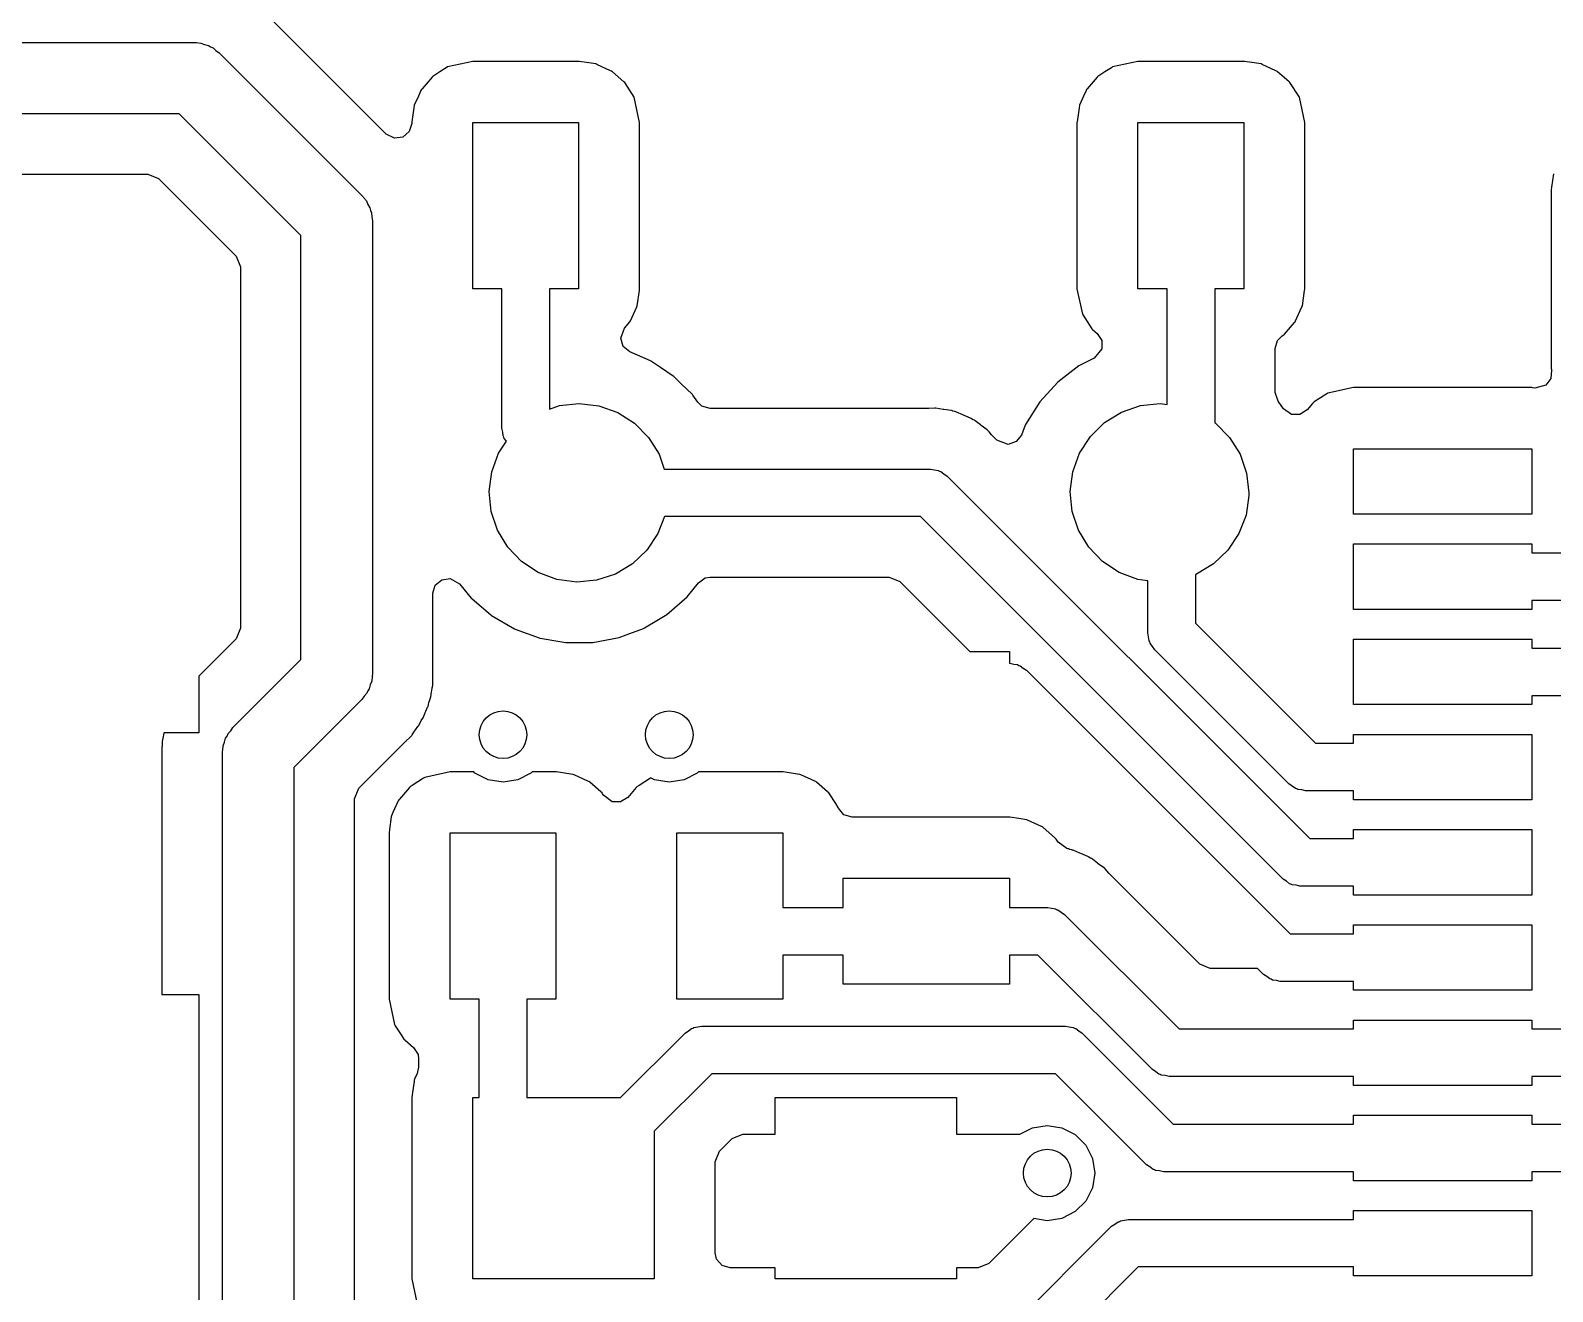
# Model space of a CAD drawing. Extents: x 0.01 to 3.57, y 0.02 to 1.96.
# Drawn here: x 1.79 to 2.294, y 1.084 to 1.501 of the extents above; entities that cross this region are included whole.
import ezdxf

# ---------------------------------------------------------------- set-up
doc = ezdxf.new("R2010")
doc.units = 0
doc.header["$MEASUREMENT"] = 0
doc.layers.add('BLACK', color=7, linetype='CONTINUOUS')

msp = doc.modelspace()

# ---------------------------------------------------------------- linework, layer by layer
at = {"layer": 'BLACK', "linetype": 'CONTINUOUS'}
for p, q in [((1.90787, 1.4664), (1.86966, 1.50461)), ((1.61009, 1.49673), (1.84433, 1.49673)), ((1.84433, 1.49673), (1.84473, 1.49669)), ((1.84473, 1.49669), (1.84491, 1.49672)), ((1.84491, 1.49672), (1.84521, 1.49665)), ((1.84521, 1.49665), (1.84662, 1.49651)), ((1.84662, 1.49651), (1.84784, 1.49602)), ((1.84784, 1.49602), (1.84912, 1.49572)), ((1.84912, 1.49572), (1.84983, 1.49523)), ((1.84983, 1.49523), (1.85064, 1.4949)), ((1.85064, 1.4949), (1.8516, 1.49401)), ((1.8516, 1.49401), (1.85268, 1.49327)), ((1.85268, 1.49327), (1.89989, 1.44607)), ((1.93654, 1.49041), (1.92815, 1.48859)), ((1.97154, 1.49041), (1.93654, 1.49041)), ((1.97171, 1.49039), (1.97154, 1.49041)), ((1.97415, 1.49004), (1.97171, 1.49039)), ((1.97171, 1.49039), (1.97171, 1.49039)), ((1.97723, 1.4896), (1.97415, 1.49004)), ((2.15654, 1.49041), (2.14815, 1.48859)), ((2.19154, 1.49041), (2.15654, 1.49041)), ((2.19171, 1.49039), (2.19154, 1.49041)), ((2.19415, 1.49004), (2.19171, 1.49039)), ((2.19171, 1.49039), (2.19171, 1.49039)), ((2.19723, 1.4896), (2.19415, 1.49004)), ((1.92308, 1.48521), (1.91978, 1.4814)), ((1.92331, 1.48548), (1.92308, 1.48521)), ((1.92308, 1.48521), (1.92308, 1.48521)), ((1.92562, 1.48696), (1.92331, 1.48548)), ((1.92777, 1.48835), (1.92562, 1.48696)), ((1.92815, 1.48859), (1.92777, 1.48835)), ((1.92777, 1.48835), (1.92777, 1.48835)), ((1.97755, 1.48945), (1.97723, 1.4896)), ((1.98213, 1.48735), (1.97755, 1.48945)), ((1.98245, 1.48721), (1.98213, 1.48735)), ((1.98213, 1.48735), (1.98213, 1.48735)), ((1.98272, 1.48697), (1.98245, 1.48721)), ((1.98653, 1.48368), (1.98272, 1.48697)), ((1.98272, 1.48697), (1.98272, 1.48697)), ((2.14308, 1.48521), (2.13978, 1.4814)), ((2.14331, 1.48548), (2.14308, 1.48521)), ((2.14308, 1.48521), (2.14308, 1.48521)), ((2.14562, 1.48696), (2.14331, 1.48548)), ((2.14777, 1.48835), (2.14562, 1.48696)), ((2.14815, 1.48859), (2.14777, 1.48835)), ((2.14777, 1.48835), (2.14777, 1.48835)), ((2.19755, 1.48945), (2.19723, 1.4896)), ((2.20213, 1.48735), (2.19755, 1.48945)), ((2.20245, 1.48721), (2.20213, 1.48735)), ((2.20213, 1.48735), (2.20213, 1.48735)), ((2.20272, 1.48697), (2.20245, 1.48721)), ((2.20653, 1.48368), (2.20272, 1.48697)), ((2.20272, 1.48697), (2.20272, 1.48697)), ((1.9194, 1.48081), (1.91856, 1.47898)), ((1.91954, 1.48114), (1.9194, 1.48081)), ((1.9194, 1.48081), (1.9194, 1.48081)), ((1.91978, 1.4814), (1.91954, 1.48114)), ((1.91978, 1.4814), (1.91978, 1.4814)), ((1.9868, 1.48344), (1.98653, 1.48368)), ((1.98991, 1.47861), (1.9868, 1.48344)), ((2.1394, 1.48081), (2.13856, 1.47898)), ((2.13954, 1.48114), (2.1394, 1.48081)), ((2.1394, 1.48081), (2.1394, 1.48081)), ((2.13978, 1.4814), (2.13954, 1.48114)), ((2.13978, 1.4814), (2.13978, 1.4814)), ((2.2068, 1.48344), (2.20653, 1.48368)), ((2.20991, 1.47861), (2.2068, 1.48344)), ((1.91703, 1.47503), (1.91638, 1.47048)), ((1.91716, 1.47591), (1.91703, 1.47503)), ((1.91856, 1.47898), (1.91716, 1.47591)), ((1.99173, 1.47022), (1.98991, 1.47861)), ((2.13703, 1.47503), (2.13638, 1.47048)), ((2.13716, 1.47591), (2.13703, 1.47503)), ((2.13856, 1.47898), (2.13716, 1.47591)), ((2.21173, 1.47022), (2.20991, 1.47861)), ((1.83944, 1.47311), (1.6052, 1.47311)), ((1.87972, 1.43282), (1.83944, 1.47311)), ((1.91634, 1.4699), (1.91555, 1.46722)), ((1.91638, 1.47048), (1.91634, 1.47022)), ((1.91634, 1.47022), (1.91634, 1.4699)), ((1.93654, 1.41522), (1.93654, 1.47022)), ((1.93654, 1.47022), (1.97154, 1.47022)), ((1.97154, 1.47022), (1.97154, 1.41522)), ((1.99173, 1.41522), (1.99173, 1.47022)), ((2.13638, 1.47048), (2.13634, 1.47022)), ((2.13634, 1.47022), (2.13634, 1.41522)), ((2.15654, 1.41522), (2.15654, 1.47022)), ((2.15654, 1.47022), (2.19154, 1.47022)), ((2.19154, 1.47022), (2.19154, 1.41522)), ((2.21173, 1.41522), (2.21173, 1.47022)), ((1.91067, 1.46499), (1.90787, 1.4664)), ((1.91344, 1.46539), (1.91067, 1.46499)), ((1.91555, 1.46722), (1.91344, 1.46539)), ((1.71304, 1.45309), (1.82909, 1.45309)), ((1.82909, 1.45309), (1.8326, 1.45164)), ((1.8326, 1.45164), (1.85825, 1.42598)), ((2.29396, 1.45329), (2.29332, 1.44886)), ((1.89989, 1.44607), (1.90014, 1.44576)), ((1.90014, 1.44576), (1.90029, 1.44565)), ((1.90029, 1.44565), (1.90045, 1.44538)), ((1.90045, 1.44538), (1.90135, 1.44429)), ((2.29332, 1.44886), (2.29319, 1.44795)), ((2.29319, 1.44795), (2.29319, 1.3889)), ((1.90135, 1.44429), (1.90187, 1.44308)), ((1.90187, 1.44308), (1.90255, 1.44197)), ((1.90255, 1.44197), (1.90271, 1.44111)), ((1.90271, 1.44111), (1.90306, 1.44031)), ((1.90306, 1.44031), (1.90311, 1.439)), ((1.90311, 1.439), (1.90335, 1.43772)), ((1.90335, 1.43772), (1.90335, 1.28772)), ((1.87972, 1.29261), (1.87972, 1.43282)), ((1.85825, 1.42598), (1.8597, 1.42248)), ((1.8597, 1.42248), (1.8597, 1.30296)), ((1.94616, 1.41522), (1.93654, 1.41522)), ((1.94616, 1.36912), (1.94616, 1.41522)), ((1.97154, 1.41522), (1.96191, 1.41522)), ((1.96191, 1.41522), (1.96191, 1.37544)), ((1.99091, 1.40953), (1.99164, 1.41461)), ((1.99164, 1.41461), (1.99171, 1.41504)), ((1.99171, 1.41504), (1.99173, 1.41522)), ((1.99171, 1.41504), (1.99171, 1.41504)), ((2.13634, 1.41522), (2.13816, 1.40683)), ((2.16616, 1.41522), (2.15654, 1.41522)), ((2.16616, 1.37697), (2.16616, 1.41522)), ((2.19154, 1.41522), (2.18191, 1.41522)), ((2.18191, 1.41522), (2.18191, 1.37089)), ((2.21091, 1.40953), (2.21164, 1.41461)), ((2.21164, 1.41461), (2.21171, 1.41504)), ((2.21171, 1.41504), (2.21173, 1.41522)), ((2.21171, 1.41504), (2.21171, 1.41504)), ((1.99077, 1.4092), (1.99091, 1.40953)), ((2.21077, 1.4092), (2.21091, 1.40953)), ((1.98853, 1.4043), (1.98867, 1.40462)), ((1.98867, 1.40462), (1.99077, 1.4092)), ((1.98867, 1.40462), (1.98867, 1.40462)), ((2.13816, 1.40683), (2.14127, 1.40199)), ((2.20853, 1.4043), (2.20867, 1.40462)), ((2.20867, 1.40462), (2.21077, 1.4092)), ((2.20867, 1.40462), (2.20867, 1.40462)), ((1.98548, 1.39885), (1.98669, 1.40218)), ((1.98669, 1.40218), (1.98672, 1.40221)), ((1.98672, 1.40221), (1.98853, 1.4043)), ((2.14127, 1.40199), (2.14154, 1.40176)), ((2.14154, 1.40176), (2.14154, 1.40176)), ((2.14154, 1.40176), (2.14304, 1.40046)), ((2.14304, 1.40046), (2.14455, 1.39811)), ((2.20272, 1.39811), (2.20421, 1.3996)), ((2.20421, 1.3996), (2.20476, 1.39995)), ((2.20476, 1.39995), (2.20499, 1.40022)), ((2.20499, 1.40022), (2.20829, 1.40403)), ((2.20829, 1.40403), (2.20853, 1.4043)), ((2.20829, 1.40403), (2.20829, 1.40403)), ((1.9863, 1.39618), (1.98548, 1.39885)), ((1.98844, 1.39438), (1.9863, 1.39618)), ((1.99529, 1.39138), (1.98844, 1.39438)), ((2.14455, 1.39531), (2.14206, 1.3923)), ((2.14455, 1.39811), (2.14455, 1.39531)), ((2.20193, 1.39542), (2.20272, 1.39811)), ((2.20193, 1.38093), (2.20193, 1.39542)), ((1.99549, 1.39129), (1.99529, 1.39138)), ((1.99529, 1.39138), (1.99529, 1.39138)), ((1.99567, 1.39117), (1.99549, 1.39129)), ((1.99866, 1.38916), (1.99567, 1.39117)), ((1.99567, 1.39117), (1.99567, 1.39117)), ((2.13702, 1.3897), (2.13, 1.38432)), ((2.14206, 1.3923), (2.13702, 1.3897)), ((2.00283, 1.38636), (1.99866, 1.38916)), ((2.00299, 1.38621), (2.00283, 1.38636)), ((2.00533, 1.38394), (2.00299, 1.38621)), ((2.00299, 1.38621), (2.00299, 1.38621)), ((2.13, 1.38432), (2.12405, 1.37778)), ((2.29311, 1.38556), (2.29143, 1.38332)), ((2.29331, 1.38835), (2.29311, 1.38556)), ((2.29319, 1.3889), (2.29325, 1.38864)), ((2.29325, 1.38864), (2.29331, 1.38835)), ((2.00918, 1.38021), (2.00533, 1.38394)), ((2.00931, 1.38003), (2.00918, 1.38021)), ((2.011, 1.37768), (2.00931, 1.38003)), ((2.00931, 1.38003), (2.00931, 1.38003)), ((2.20286, 1.37804), (2.20193, 1.38093)), ((2.21899, 1.38045), (2.21483, 1.37778)), ((2.21937, 1.38069), (2.21899, 1.38045)), ((2.21899, 1.38045), (2.21899, 1.38045)), ((2.22776, 1.38252), (2.21937, 1.38069)), ((2.28681, 1.38252), (2.22776, 1.38252)), ((2.28699, 1.38249), (2.28681, 1.38252)), ((2.28776, 1.38238), (2.28699, 1.38249)), ((2.28699, 1.38249), (2.28699, 1.38249)), ((2.29143, 1.38332), (2.28776, 1.38238)), ((1.96191, 1.37544), (1.96519, 1.37656)), ((1.96519, 1.37656), (1.97174, 1.37724)), ((1.97174, 1.37724), (1.97828, 1.37646)), ((1.97828, 1.37646), (1.98448, 1.37426)), ((1.98448, 1.37426), (1.99004, 1.37073)), ((2.01234, 1.3764), (2.011, 1.37768)), ((2.01502, 1.37561), (2.01234, 1.3764)), ((2.08706, 1.37561), (2.01502, 1.37561)), ((2.08735, 1.37562), (2.08706, 1.37561)), ((2.08936, 1.37573), (2.08735, 1.37562)), ((2.08966, 1.37575), (2.08936, 1.37573)), ((2.08936, 1.37573), (2.08936, 1.37573)), ((2.09213, 1.37529), (2.08966, 1.37575)), ((2.09238, 1.37525), (2.09213, 1.37529)), ((2.09488, 1.37492), (2.09238, 1.37525)), ((2.09516, 1.37482), (2.09488, 1.37492)), ((2.09526, 1.37479), (2.09516, 1.37482)), ((2.0959, 1.37461), (2.09526, 1.37479)), ((2.096, 1.37458), (2.0959, 1.37461)), ((2.09629, 1.37452), (2.096, 1.37458)), ((2.09656, 1.3744), (2.09629, 1.37452)), ((2.09858, 1.37349), (2.09656, 1.3744)), ((2.09656, 1.3744), (2.09656, 1.3744)), ((2.12405, 1.37778), (2.11936, 1.37029)), ((2.14548, 1.37098), (2.15109, 1.37443)), ((2.15109, 1.37443), (2.15732, 1.37656)), ((2.15732, 1.37656), (2.16387, 1.37724)), ((2.16387, 1.37724), (2.16616, 1.37697)), ((2.20466, 1.37553), (2.20286, 1.37804)), ((2.20729, 1.37367), (2.20466, 1.37553)), ((2.21244, 1.37518), (2.21009, 1.37367)), ((2.2143, 1.37732), (2.21244, 1.37518)), ((2.21453, 1.37759), (2.2143, 1.37732)), ((2.21483, 1.37778), (2.21453, 1.37759)), ((1.99004, 1.37073), (1.99468, 1.36606)), ((2.09882, 1.37339), (2.09858, 1.37349)), ((2.10117, 1.37247), (2.09882, 1.37339)), ((2.10141, 1.3723), (2.10117, 1.37247)), ((2.1015, 1.37225), (2.10141, 1.3723)), ((2.10208, 1.37192), (2.1015, 1.37225)), ((2.10217, 1.37187), (2.10208, 1.37192)), ((2.10244, 1.37174), (2.10217, 1.37187)), ((2.10268, 1.37156), (2.10244, 1.37174)), ((2.10442, 1.37019), (2.10268, 1.37156)), ((2.10268, 1.37156), (2.10268, 1.37156)), ((2.10463, 1.37004), (2.10442, 1.37019)), ((2.10669, 1.36859), (2.10463, 1.37004)), ((2.11927, 1.37009), (2.11797, 1.36685)), ((2.11936, 1.37029), (2.11927, 1.37009)), ((2.11927, 1.37009), (2.11927, 1.37009)), ((2.14078, 1.36638), (2.14548, 1.37098)), ((2.18191, 1.37089), (2.18216, 1.37073)), ((2.18216, 1.37073), (2.1868, 1.36606)), ((2.21009, 1.37367), (2.20729, 1.37367)), ((1.94509, 1.36085), (1.94765, 1.36482)), ((1.94645, 1.36783), (1.94616, 1.36912)), ((1.9466, 1.36653), (1.94645, 1.36783)), ((1.94684, 1.36614), (1.9466, 1.36653)), ((1.94694, 1.3657), (1.94684, 1.36614)), ((1.94765, 1.36482), (1.94694, 1.3657)), ((1.99468, 1.36606), (1.99816, 1.36047)), ((2.10728, 1.36791), (2.10669, 1.36859)), ((2.10811, 1.36696), (2.10728, 1.36791)), ((2.10834, 1.36672), (2.10811, 1.36696)), ((2.10986, 1.36519), (2.10834, 1.36672)), ((2.1136, 1.36375), (2.10986, 1.36519)), ((2.11624, 1.36466), (2.1136, 1.36375)), ((2.11797, 1.36685), (2.11624, 1.36466)), ((2.13721, 1.36085), (2.14078, 1.36638)), ((2.1868, 1.36606), (2.19029, 1.36047)), ((1.94284, 1.35466), (1.94509, 1.36085)), ((1.99816, 1.36047), (1.99987, 1.35559)), ((2.13496, 1.35466), (2.13721, 1.36085)), ((2.19029, 1.36047), (2.19246, 1.35426)), ((2.22776, 1.34067), (2.22776, 1.36232)), ((2.22776, 1.36232), (2.28681, 1.36232)), ((2.28681, 1.36232), (2.28681, 1.34067)), ((1.94201, 1.34813), (1.94284, 1.35466)), ((1.99987, 1.35559), (2.08791, 1.35559)), ((2.08791, 1.35559), (2.08919, 1.3553)), ((2.08919, 1.3553), (2.09049, 1.35515)), ((2.09049, 1.35515), (2.09088, 1.35491)), ((2.09088, 1.35491), (2.09132, 1.35481)), ((2.09132, 1.35481), (2.09235, 1.35398)), ((2.13414, 1.34813), (2.13496, 1.35466)), ((2.19246, 1.35426), (2.19319, 1.34772)), ((2.09235, 1.35398), (2.09346, 1.35328)), ((2.09346, 1.35328), (2.21336, 1.23339)), ((1.94265, 1.34158), (1.94201, 1.34813)), ((2.13478, 1.34158), (2.13414, 1.34813)), ((2.19318, 1.34689), (2.19226, 1.34037)), ((2.19319, 1.34772), (2.19318, 1.34689)), ((1.94473, 1.33533), (1.94265, 1.34158)), ((1.99993, 1.33984), (1.9978, 1.33422)), ((2.08463, 1.33984), (1.99993, 1.33984)), ((2.20453, 1.21994), (2.08463, 1.33984)), ((2.13686, 1.33533), (2.13478, 1.34158)), ((2.19226, 1.34037), (2.18992, 1.33422)), ((2.28681, 1.34067), (2.22776, 1.34067)), ((1.94814, 1.3297), (1.94473, 1.33533)), ((1.9978, 1.33422), (1.99415, 1.32874)), ((2.14027, 1.3297), (2.13686, 1.33533)), ((2.18992, 1.33422), (2.18628, 1.32874)), ((1.95271, 1.32497), (1.94814, 1.3297)), ((2.14484, 1.32497), (2.14027, 1.3297)), ((2.22776, 1.30917), (2.22776, 1.33083)), ((2.22776, 1.33083), (2.28681, 1.33083)), ((2.28681, 1.33083), (2.28681, 1.32787)), ((1.95822, 1.32136), (1.95271, 1.32497)), ((1.98939, 1.3242), (1.98373, 1.32083)), ((1.99415, 1.32874), (1.98939, 1.3242)), ((2.15035, 1.32136), (2.14484, 1.32497)), ((2.18151, 1.3242), (2.17586, 1.32083)), ((2.18628, 1.32874), (2.18151, 1.3242)), ((2.28681, 1.32787), (2.33056, 1.32787)), ((1.92415, 1.31716), (1.92627, 1.31899)), ((1.92627, 1.31899), (1.92903, 1.31939)), ((1.92903, 1.31939), (1.93217, 1.31762)), ((1.96439, 1.31907), (1.95822, 1.32136)), ((1.97092, 1.3182), (1.96439, 1.31907)), ((1.98373, 1.32083), (1.97747, 1.31879)), ((2.01116, 1.31796), (2.01345, 1.31956)), ((2.01345, 1.31956), (2.01503, 1.31982)), ((2.01503, 1.31982), (2.07428, 1.31982)), ((2.07428, 1.31982), (2.07779, 1.31837)), ((2.15652, 1.31907), (2.15035, 1.32136)), ((2.15976, 1.31863), (2.15652, 1.31907)), ((2.17586, 1.32083), (2.17551, 1.32071)), ((2.17551, 1.32071), (2.17551, 1.30464)), ((1.92337, 1.31448), (1.92415, 1.31716)), ((1.92337, 1.29125), (1.92337, 1.31448)), ((1.93217, 1.31762), (1.93601, 1.31293)), ((1.97747, 1.31879), (1.97092, 1.3182)), ((2.00742, 1.3133), (2.01116, 1.31796)), ((2.07779, 1.31837), (2.10094, 1.29522)), ((2.15976, 1.30138), (2.15976, 1.31863)), ((1.93601, 1.31293), (1.93618, 1.31278)), ((1.93618, 1.31278), (1.94256, 1.30733)), ((2.00076, 1.30749), (2.00742, 1.3133)), ((2.28681, 1.30917), (2.22776, 1.30917)), ((2.33154, 1.31213), (2.28681, 1.31213)), ((2.28681, 1.31213), (2.28681, 1.30917)), ((1.94256, 1.30733), (1.94256, 1.30733)), ((1.94256, 1.30733), (1.94273, 1.30718)), ((1.94273, 1.30718), (1.95036, 1.30272)), ((1.99337, 1.30306), (1.99799, 1.30583)), ((1.99799, 1.30583), (2.00076, 1.30749)), ((2.17551, 1.30464), (2.21527, 1.26488)), ((1.85825, 1.29945), (1.84591, 1.2871)), ((1.8597, 1.30296), (1.85825, 1.29945)), ((1.95036, 1.30272), (1.95057, 1.30265)), ((1.95057, 1.30265), (1.95057, 1.30265)), ((1.95057, 1.30265), (1.95846, 1.29976)), ((1.95846, 1.29976), (1.95846, 1.29976)), ((1.95846, 1.29976), (1.95867, 1.29969)), ((1.95867, 1.29969), (1.95888, 1.29965)), ((1.95888, 1.29965), (1.95888, 1.29965)), ((1.95888, 1.29965), (1.96538, 1.29852)), ((1.97621, 1.29821), (1.98491, 1.29982)), ((1.98491, 1.29982), (1.98724, 1.30071)), ((1.98724, 1.30071), (1.99297, 1.30287)), ((1.99297, 1.30287), (1.99318, 1.30295)), ((1.99297, 1.30287), (1.99297, 1.30287)), ((1.99318, 1.30295), (1.99337, 1.30306)), ((1.99337, 1.30306), (1.99337, 1.30306)), ((2.16005, 1.3001), (2.15976, 1.30138)), ((2.1602, 1.29879), (2.16005, 1.3001)), ((2.16044, 1.29841), (2.1602, 1.29879)), ((2.22776, 1.27768), (2.22776, 1.29933)), ((2.22776, 1.29933), (2.28681, 1.29933)), ((2.28681, 1.29933), (2.28681, 1.29638)), ((1.96538, 1.29852), (1.96737, 1.29817)), ((1.96737, 1.29817), (1.9676, 1.29817)), ((1.9676, 1.29817), (1.97161, 1.29819)), ((1.9676, 1.29817), (1.9676, 1.29817)), ((1.97161, 1.29819), (1.97621, 1.29821)), ((2.10094, 1.29522), (2.11404, 1.29522)), ((2.11404, 1.29522), (2.11404, 1.29134)), ((2.16054, 1.29797), (2.16044, 1.29841)), ((2.16136, 1.29694), (2.16054, 1.29797)), ((2.16206, 1.29582), (2.16136, 1.29694)), ((2.20644, 1.25144), (2.16206, 1.29582)), ((2.28681, 1.29638), (2.36406, 1.29638)), ((1.85724, 1.27012), (1.87972, 1.29261)), ((1.92337, 1.29121), (1.92337, 1.29125)), ((1.92338, 1.29118), (1.92337, 1.29121)), ((1.92337, 1.28846), (1.92338, 1.29118)), ((2.11404, 1.29134), (2.11415, 1.29134)), ((2.11415, 1.29134), (2.11543, 1.29104)), ((2.11543, 1.29104), (2.11674, 1.2909)), ((2.11674, 1.2909), (2.11712, 1.29066)), ((2.11712, 1.29066), (2.11756, 1.29055)), ((2.11756, 1.29055), (2.11859, 1.28973)), ((2.11859, 1.28973), (2.1197, 1.28903)), ((2.1197, 1.28903), (2.20684, 1.20189)), ((1.84591, 1.2871), (1.84591, 1.26839)), ((1.90264, 1.28421), (1.90233, 1.28293)), ((1.90312, 1.28542), (1.90264, 1.28421)), ((1.90326, 1.28683), (1.90312, 1.28542)), ((1.90333, 1.28714), (1.90326, 1.28683)), ((1.90335, 1.28772), (1.90331, 1.28732)), ((1.90331, 1.28732), (1.90333, 1.28714)), ((1.92316, 1.28321), (1.92335, 1.28404)), ((1.92335, 1.28511), (1.92336, 1.28559)), ((1.92335, 1.28452), (1.92335, 1.28511)), ((1.92335, 1.28404), (1.92335, 1.28452)), ((1.92336, 1.28568), (1.92337, 1.28574)), ((1.92336, 1.28559), (1.92336, 1.28568)), ((1.92337, 1.28574), (1.92337, 1.28846)), ((1.89989, 1.27936), (1.8774, 1.25688)), ((1.90063, 1.28044), (1.89989, 1.27936)), ((1.90152, 1.28141), (1.90063, 1.28044)), ((1.90184, 1.28221), (1.90152, 1.28141)), ((1.90233, 1.28293), (1.90184, 1.28221)), ((1.92204, 1.27836), (1.92221, 1.27895)), ((1.92221, 1.27895), (1.92257, 1.27992)), ((1.92257, 1.27992), (1.92266, 1.28019)), ((1.92257, 1.27992), (1.92257, 1.27992)), ((1.92266, 1.28019), (1.92288, 1.28188)), ((1.92288, 1.28188), (1.92297, 1.28237)), ((1.92297, 1.28237), (1.92316, 1.28321)), ((2.36732, 1.28063), (2.28681, 1.28063)), ((2.28681, 1.28063), (2.28681, 1.27768)), ((1.92022, 1.27348), (1.92081, 1.27508)), ((1.92081, 1.27508), (1.921, 1.27554)), ((1.921, 1.27554), (1.92162, 1.27683)), ((1.92162, 1.27683), (1.92174, 1.27708)), ((1.92162, 1.27683), (1.92162, 1.27683)), ((1.92174, 1.27708), (1.92204, 1.27835)), ((1.92204, 1.27835), (1.92204, 1.27836)), ((2.28681, 1.27768), (2.22776, 1.27768)), ((1.85561, 1.26808), (1.8565, 1.26904)), ((1.8565, 1.26904), (1.85724, 1.27012)), ((1.91651, 1.26771), (1.91728, 1.26891)), ((1.91728, 1.26891), (1.91757, 1.26932)), ((1.91757, 1.26932), (1.91842, 1.27038)), ((1.91842, 1.27038), (1.91864, 1.27065)), ((1.91864, 1.27065), (1.91921, 1.27184)), ((1.91921, 1.27184), (1.91951, 1.27237)), ((1.91951, 1.27237), (1.92007, 1.27324)), ((1.92007, 1.27324), (1.92022, 1.27348)), ((1.92007, 1.27324), (1.92007, 1.27324)), ((1.83377, 1.26381), (1.83376, 1.26375)), ((1.83376, 1.26375), (1.83376, 1.26104)), ((1.83378, 1.26545), (1.83377, 1.26403)), ((1.83377, 1.26403), (1.83377, 1.26389)), ((1.83377, 1.26389), (1.83377, 1.26381)), ((1.83416, 1.26712), (1.83378, 1.26545)), ((1.83425, 1.26761), (1.83416, 1.26712)), ((1.83435, 1.26839), (1.83425, 1.26761)), ((1.84591, 1.26839), (1.83435, 1.26839)), ((1.85387, 1.26265), (1.854, 1.26407)), ((1.854, 1.26407), (1.85449, 1.26528)), ((1.85449, 1.26528), (1.85479, 1.26656)), ((1.85479, 1.26656), (1.85528, 1.26727)), ((1.85528, 1.26727), (1.85561, 1.26808)), ((1.90578, 1.25695), (1.91409, 1.26526)), ((1.91409, 1.26526), (1.91413, 1.2653)), ((1.91413, 1.2653), (1.91616, 1.26728)), ((1.91616, 1.26728), (1.91636, 1.26747)), ((1.91616, 1.26728), (1.91616, 1.26728)), ((1.91636, 1.26747), (1.91651, 1.26771)), ((2.21527, 1.26488), (2.22776, 1.26488)), ((2.22776, 1.26488), (2.22776, 1.26783)), ((2.22776, 1.26783), (2.28681, 1.26783)), ((2.28681, 1.26783), (2.28681, 1.24618)), ((1.83376, 1.26104), (1.83375, 1.25831)), ((1.85378, 1.26177), (1.85382, 1.26217)), ((1.85378, 0.857283), (1.85378, 1.26177)), ((1.85379, 1.26235), (1.85387, 1.26265)), ((1.85382, 1.26217), (1.85379, 1.26235)), ((1.83375, 1.25831), (1.83376, 1.25828)), ((1.83376, 1.25828), (1.83376, 1.25824)), ((1.83376, 1.25824), (1.83376, 1.18177)), ((1.8774, 1.25688), (1.8774, 0.862176)), ((1.89887, 1.25004), (1.90578, 1.25695)), ((1.92065, 1.25359), (1.92027, 1.25335)), ((1.92904, 1.25541), (1.92065, 1.25359)), ((1.93684, 1.25541), (1.92904, 1.25541)), ((1.93728, 1.25498), (1.93684, 1.25541)), ((1.94167, 1.25274), (1.93728, 1.25498)), ((1.95579, 1.25498), (1.9514, 1.25274)), ((1.95623, 1.25541), (1.95579, 1.25498)), ((1.96404, 1.25541), (1.95623, 1.25541)), ((1.96421, 1.25539), (1.96404, 1.25541)), ((1.96751, 1.25491), (1.96421, 1.25539)), ((1.96421, 1.25539), (1.96421, 1.25539)), ((1.96973, 1.2546), (1.96751, 1.25491)), ((1.97005, 1.25445), (1.96973, 1.2546)), ((1.97463, 1.25235), (1.97005, 1.25445)), ((2.01079, 1.25498), (2.0064, 1.25274)), ((2.01123, 1.25541), (2.01079, 1.25498)), ((2.03904, 1.25541), (2.01123, 1.25541)), ((2.03921, 1.25539), (2.03904, 1.25541)), ((2.04251, 1.25491), (2.03921, 1.25539)), ((2.03921, 1.25539), (2.03921, 1.25539)), ((2.04473, 1.2546), (2.04251, 1.25491)), ((2.04505, 1.25445), (2.04473, 1.2546)), ((2.04963, 1.25235), (2.04505, 1.25445)), ((1.89742, 1.24653), (1.89887, 1.25004)), ((1.91558, 1.25021), (1.91228, 1.2464)), ((1.91581, 1.25048), (1.91558, 1.25021)), ((1.91558, 1.25021), (1.91558, 1.25021)), ((1.91653, 1.25094), (1.91581, 1.25048)), ((1.92027, 1.25335), (1.91653, 1.25094)), ((1.92027, 1.25335), (1.92027, 1.25335)), ((1.94654, 1.25197), (1.94167, 1.25274)), ((1.9514, 1.25274), (1.94654, 1.25197)), ((1.97495, 1.25221), (1.97463, 1.25235)), ((1.97463, 1.25235), (1.97463, 1.25235)), ((1.97522, 1.25197), (1.97495, 1.25221)), ((1.9789, 1.24879), (1.97522, 1.25197)), ((1.97522, 1.25197), (1.97522, 1.25197)), ((1.9793, 1.24844), (1.9789, 1.24879)), ((1.97949, 1.24814), (1.9793, 1.24844)), ((1.99058, 1.25021), (1.98779, 1.24699)), ((1.99081, 1.25048), (1.99058, 1.25021)), ((1.99058, 1.25021), (1.99058, 1.25021)), ((1.99153, 1.25094), (1.99081, 1.25048)), ((1.99527, 1.25335), (1.99153, 1.25094)), ((1.99536, 1.25341), (1.99527, 1.25335)), ((1.99527, 1.25335), (1.99527, 1.25335)), ((1.99667, 1.25274), (1.99536, 1.25341)), ((2.00154, 1.25197), (1.99667, 1.25274)), ((2.0064, 1.25274), (2.00154, 1.25197)), ((2.04995, 1.25221), (2.04963, 1.25235)), ((2.04963, 1.25235), (2.04963, 1.25235)), ((2.05022, 1.25197), (2.04995, 1.25221)), ((2.0539, 1.24879), (2.05022, 1.25197)), ((2.05022, 1.25197), (2.05022, 1.25197)), ((2.0543, 1.24844), (2.0539, 1.24879)), ((2.05449, 1.24814), (2.0543, 1.24844)), ((2.20755, 1.25074), (2.20644, 1.25144)), ((2.20858, 1.24992), (2.20755, 1.25074)), ((2.20902, 1.24982), (2.20858, 1.24992)), ((2.20941, 1.24958), (2.20902, 1.24982)), ((2.21071, 1.24943), (2.20941, 1.24958)), ((2.21199, 1.24913), (2.21071, 1.24943)), ((2.22776, 1.24913), (2.21199, 1.24913)), ((2.22776, 1.24618), (2.22776, 1.24913)), ((1.89742, 0.872523), (1.89742, 1.24653)), ((1.9119, 1.24581), (1.91014, 1.24196)), ((1.91204, 1.24614), (1.9119, 1.24581)), ((1.9119, 1.24581), (1.9119, 1.24581)), ((1.91228, 1.2464), (1.91204, 1.24614)), ((1.91228, 1.2464), (1.91228, 1.2464)), ((1.97987, 1.24756), (1.97949, 1.24814)), ((1.97949, 1.24814), (1.97949, 1.24814)), ((1.98264, 1.24548), (1.97987, 1.24756)), ((1.98544, 1.24548), (1.98264, 1.24548)), ((1.98779, 1.24699), (1.98544, 1.24548)), ((2.05656, 1.24493), (2.05449, 1.24814)), ((2.05449, 1.24814), (2.05449, 1.24814)), ((2.05741, 1.24361), (2.05656, 1.24493)), ((2.05746, 1.24338), (2.05741, 1.24361)), ((2.05928, 1.2412), (2.05746, 1.24338)), ((2.28681, 1.24618), (2.22776, 1.24618)), ((1.90961, 1.24056), (1.909, 1.23634)), ((1.90966, 1.24091), (1.90961, 1.24056)), ((1.91014, 1.24196), (1.90966, 1.24091)), ((2.06196, 1.24041), (2.05928, 1.2412)), ((2.11404, 1.24041), (2.06196, 1.24041)), ((2.11421, 1.24039), (2.11404, 1.24041)), ((2.11714, 1.23997), (2.11421, 1.24039)), ((2.11421, 1.24039), (2.11421, 1.24039)), ((2.11973, 1.2396), (2.11714, 1.23997)), ((2.12005, 1.23945), (2.11973, 1.2396)), ((2.12463, 1.23735), (2.12005, 1.23945)), ((1.909, 1.23634), (1.90884, 1.23522)), ((1.90884, 1.23522), (1.90884, 1.18022)), ((1.92904, 1.18022), (1.92904, 1.23522)), ((1.92904, 1.23522), (1.96404, 1.23522)), ((1.96404, 1.23522), (1.96404, 1.18022)), ((2.00404, 1.18022), (2.00404, 1.23522)), ((2.00404, 1.23522), (2.03904, 1.23522)), ((2.03904, 1.23522), (2.03904, 1.21059)), ((2.12495, 1.23721), (2.12463, 1.23735)), ((2.12463, 1.23735), (2.12463, 1.23735)), ((2.12522, 1.23697), (2.12495, 1.23721)), ((2.12893, 1.23376), (2.12522, 1.23697)), ((2.12522, 1.23697), (2.12522, 1.23697)), ((2.1293, 1.23344), (2.12893, 1.23376)), ((2.12949, 1.23314), (2.1293, 1.23344)), ((2.21336, 1.23339), (2.22776, 1.23339)), ((2.22776, 1.23339), (2.22776, 1.23634)), ((2.22776, 1.23634), (2.28681, 1.23634)), ((2.28681, 1.23634), (2.28681, 1.21469)), ((2.13012, 1.23216), (2.12949, 1.23314)), ((2.12949, 1.23314), (2.12949, 1.23314)), ((2.13306, 1.23004), (2.13012, 1.23216)), ((2.13335, 1.22996), (2.13306, 1.23004)), ((2.13364, 1.22992), (2.13335, 1.22996)), ((2.13392, 1.22982), (2.13364, 1.22992)), ((2.13402, 1.22979), (2.13392, 1.22982)), ((2.13466, 1.22961), (2.13402, 1.22979)), ((2.13476, 1.22958), (2.13466, 1.22961)), ((2.13506, 1.22952), (2.13476, 1.22958)), ((2.13533, 1.2294), (2.13506, 1.22952)), ((2.13735, 1.22849), (2.13533, 1.2294)), ((2.13533, 1.2294), (2.13533, 1.2294)), ((2.13759, 1.22839), (2.13735, 1.22849)), ((2.13993, 1.22747), (2.13759, 1.22839)), ((2.14018, 1.2273), (2.13993, 1.22747)), ((2.14027, 1.22725), (2.14018, 1.2273)), ((2.14085, 1.22692), (2.14027, 1.22725)), ((2.14094, 1.22687), (2.14085, 1.22692)), ((2.14121, 1.22674), (2.14094, 1.22687)), ((2.14144, 1.22656), (2.14121, 1.22674)), ((2.14319, 1.22519), (2.14144, 1.22656)), ((2.14144, 1.22656), (2.14144, 1.22656)), ((2.1434, 1.22504), (2.14319, 1.22519)), ((2.14545, 1.22359), (2.1434, 1.22504)), ((2.14565, 1.22337), (2.14545, 1.22359)), ((2.14687, 1.22196), (2.14565, 1.22337)), ((2.05904, 1.21059), (2.05904, 1.22022)), ((2.05904, 1.22022), (2.11404, 1.22022)), ((2.11404, 1.22022), (2.11404, 1.21059)), ((2.1471, 1.22172), (2.14687, 1.22196)), ((2.17695, 1.19187), (2.1471, 1.22172)), ((2.20564, 1.21924), (2.20453, 1.21994)), ((2.20667, 1.21842), (2.20564, 1.21924)), ((2.20711, 1.21832), (2.20667, 1.21842)), ((2.20749, 1.21808), (2.20711, 1.21832)), ((2.2088, 1.21793), (2.20749, 1.21808)), ((2.21008, 1.21764), (2.2088, 1.21793)), ((2.22776, 1.21764), (2.21008, 1.21764)), ((2.22776, 1.21469), (2.22776, 1.21764)), ((2.28681, 1.21469), (2.22776, 1.21469)), ((2.03904, 1.21059), (2.05904, 1.21059)), ((2.11404, 1.21059), (2.12667, 1.21059)), ((2.12667, 1.21059), (2.12795, 1.2103)), ((2.12795, 1.2103), (2.12926, 1.21015)), ((2.12926, 1.21015), (2.12964, 1.20991)), ((2.12964, 1.20991), (2.13008, 1.20981)), ((2.13008, 1.20981), (2.13111, 1.20898)), ((2.13111, 1.20898), (2.13222, 1.20828)), ((2.13222, 1.20828), (2.17012, 1.17039)), ((2.22776, 1.20189), (2.22776, 1.20484)), ((2.22776, 1.20484), (2.28681, 1.20484)), ((2.28681, 1.20484), (2.28681, 1.18319)), ((2.20684, 1.20189), (2.22776, 1.20189)), ((2.05904, 1.19484), (2.03904, 1.19484)), ((2.03904, 1.19484), (2.03904, 1.18022)), ((2.05904, 1.18522), (2.05904, 1.19484)), ((2.1234, 1.19484), (2.11404, 1.19484)), ((2.11404, 1.19484), (2.11404, 1.18522)), ((2.16129, 1.15695), (2.1234, 1.19484)), ((2.18046, 1.19041), (2.17695, 1.19187)), ((2.19605, 1.19041), (2.18046, 1.19041)), ((2.19801, 1.18845), (2.19605, 1.19041)), ((2.19913, 1.18775), (2.19801, 1.18845)), ((2.11404, 1.18522), (2.05904, 1.18522)), ((2.20016, 1.18693), (2.19913, 1.18775)), ((2.2006, 1.18683), (2.20016, 1.18693)), ((2.20098, 1.18658), (2.2006, 1.18683)), ((2.20229, 1.18644), (2.20098, 1.18658)), ((2.20357, 1.18614), (2.20229, 1.18644)), ((2.22776, 1.18614), (2.20357, 1.18614)), ((2.22776, 1.18319), (2.22776, 1.18614)), ((2.28681, 1.18319), (2.22776, 1.18319)), ((1.83376, 1.18177), (1.84591, 1.18177)), ((1.84591, 1.18177), (1.84591, 1.03217)), ((1.90884, 1.18022), (1.91066, 1.17183)), ((1.93866, 1.18022), (1.92904, 1.18022)), ((1.93866, 1.14772), (1.93866, 1.18022)), ((1.96404, 1.18022), (1.95441, 1.18022)), ((1.95441, 1.18022), (1.95441, 1.14772)), ((2.03904, 1.18022), (2.00404, 1.18022)), ((2.22776, 1.17039), (2.22776, 1.17335)), ((2.22776, 1.17335), (2.28681, 1.17335)), ((2.28681, 1.17335), (2.28681, 1.17039)), ((1.91066, 1.17183), (1.9109, 1.17145)), ((1.9109, 1.17145), (1.9109, 1.17145)), ((1.9109, 1.17145), (1.91307, 1.16809)), ((1.91307, 1.16809), (1.91377, 1.16699)), ((1.9854, 1.14772), (2.00673, 1.16904)), ((2.00673, 1.16904), (2.00784, 1.16974)), ((2.00784, 1.16974), (2.00887, 1.17056)), ((2.00887, 1.17056), (2.00931, 1.17066)), ((2.00931, 1.17066), (2.00969, 1.1709)), ((2.00969, 1.1709), (2.011, 1.17105)), ((2.011, 1.17105), (2.01228, 1.17134)), ((2.01228, 1.17134), (2.13252, 1.17134)), ((2.13252, 1.17134), (2.1338, 1.17104)), ((2.1338, 1.17104), (2.1351, 1.1709)), ((2.1351, 1.1709), (2.13549, 1.17066)), ((2.13549, 1.17066), (2.13593, 1.17055)), ((2.13593, 1.17055), (2.13696, 1.16973)), ((2.13696, 1.16973), (2.13807, 1.16903)), ((2.13807, 1.16903), (2.1682, 1.1389)), ((2.17012, 1.17039), (2.22776, 1.17039)), ((2.28681, 1.17039), (2.31646, 1.17039)), ((1.91377, 1.16699), (1.91404, 1.16676)), ((1.91404, 1.16676), (1.91404, 1.16676)), ((1.91404, 1.16676), (1.91419, 1.16663)), ((1.91419, 1.16663), (1.91693, 1.16425)), ((1.91693, 1.16425), (1.91844, 1.1619)), ((1.91844, 1.1619), (1.91864, 1.1605)), ((1.91864, 1.1605), (1.91864, 1.15774)), ((1.91711, 1.15306), (1.91658, 1.1494)), ((1.91716, 1.15341), (1.91711, 1.15306)), ((1.91711, 1.15306), (1.91711, 1.15306)), ((1.9173, 1.15373), (1.91716, 1.15341)), ((1.91819, 1.15568), (1.9173, 1.15373)), ((1.9173, 1.15373), (1.9173, 1.15373)), ((1.91864, 1.15774), (1.91819, 1.15568)), ((2.01555, 1.15559), (1.99654, 1.13658)), ((2.12924, 1.15559), (2.01555, 1.15559)), ((2.15937, 1.12546), (2.12924, 1.15559)), ((2.1624, 1.15625), (2.16129, 1.15695)), ((2.16343, 1.15543), (2.1624, 1.15625)), ((2.16387, 1.15533), (2.16343, 1.15543)), ((2.16425, 1.15509), (2.16387, 1.15533)), ((2.16556, 1.15494), (2.16425, 1.15509)), ((2.16684, 1.15465), (2.16556, 1.15494)), ((2.22776, 1.15465), (2.16684, 1.15465)), ((2.22776, 1.15169), (2.22776, 1.15465)), ((2.31972, 1.15465), (2.28681, 1.15465)), ((2.28681, 1.15465), (2.28681, 1.15169)), ((1.91658, 1.1494), (1.91634, 1.14772)), ((1.91634, 1.14772), (1.91634, 1.08772)), ((1.93654, 1.08772), (1.93654, 1.14772)), ((1.93654, 1.14772), (1.93866, 1.14772)), ((1.95441, 1.14772), (1.9854, 1.14772)), ((2.03654, 1.13557), (2.03654, 1.14772)), ((2.03654, 1.14772), (2.09654, 1.14772)), ((2.09654, 1.14772), (2.09654, 1.13557)), ((2.28681, 1.15169), (2.22776, 1.15169)), ((2.1175, 1.13557), (2.12167, 1.13769)), ((2.12167, 1.13769), (2.12654, 1.13846)), ((2.12654, 1.13846), (2.1314, 1.13769)), ((2.1314, 1.13769), (2.13579, 1.13546)), ((2.1682, 1.1389), (2.22776, 1.1389)), ((2.22776, 1.1389), (2.22776, 1.14185)), ((2.22776, 1.14185), (2.28681, 1.14185)), ((2.28681, 1.14185), (2.28681, 1.1389)), ((2.28681, 1.1389), (2.32597, 1.1389)), ((1.99654, 1.13658), (1.99654, 1.08772)), ((2.01819, 1.12992), (2.02238, 1.13412)), ((2.02238, 1.13412), (2.02589, 1.13557)), ((2.02589, 1.13557), (2.03654, 1.13557)), ((2.09654, 1.13557), (2.1175, 1.13557)), ((2.13579, 1.13546), (2.13928, 1.13197)), ((2.01673, 1.12641), (2.01819, 1.12992)), ((2.13928, 1.13197), (2.14151, 1.12758)), ((2.14151, 1.12758), (2.14228, 1.12272)), ((2.01673, 1.09632), (2.01673, 1.12641)), ((2.14228, 1.12272), (2.14151, 1.11785)), ((2.16049, 1.12476), (2.15937, 1.12546)), ((2.16152, 1.12393), (2.16049, 1.12476)), ((2.16196, 1.12383), (2.16152, 1.12393)), ((2.16234, 1.12359), (2.16196, 1.12383)), ((2.16365, 1.12344), (2.16234, 1.12359)), ((2.16493, 1.12315), (2.16365, 1.12344)), ((2.22776, 1.12315), (2.16493, 1.12315)), ((2.22776, 1.1202), (2.22776, 1.12315)), ((2.33484, 1.12315), (2.28681, 1.12315)), ((2.28681, 1.12315), (2.28681, 1.1202)), ((2.14151, 1.11785), (2.13928, 1.11346)), ((2.28681, 1.1202), (2.22776, 1.1202)), ((2.13928, 1.11346), (2.13579, 1.10998)), ((2.12205, 1.10768), (2.10718, 1.09281)), ((2.12654, 1.10697), (2.12205, 1.10768)), ((2.1314, 1.10774), (2.12654, 1.10697)), ((2.13579, 1.10998), (2.1314, 1.10774)), ((2.22776, 1.1074), (2.22776, 1.11035)), ((2.22776, 1.11035), (2.28681, 1.11035)), ((2.28681, 1.11035), (2.28681, 1.0887)), ((2.11402, 1.07134), (2.14779, 1.10511)), ((2.14779, 1.10511), (2.1489, 1.1058)), ((2.1489, 1.1058), (2.14993, 1.10662)), ((2.14993, 1.10662), (2.15037, 1.10672)), ((2.15037, 1.10672), (2.15076, 1.10696)), ((2.15076, 1.10696), (2.15206, 1.10711)), ((2.15206, 1.10711), (2.15335, 1.1074)), ((2.15335, 1.1074), (2.22776, 1.1074)), ((2.01718, 1.09426), (2.01673, 1.09632)), ((2.01901, 1.09215), (2.01718, 1.09426)), ((2.10718, 1.09281), (2.10367, 1.09136)), ((1.91634, 1.08772), (1.91816, 1.07933)), ((1.99654, 1.08772), (1.93654, 1.08772)), ((2.02169, 1.09136), (2.01901, 1.09215)), ((2.03654, 1.09136), (2.02169, 1.09136)), ((2.03654, 1.08772), (2.03654, 1.09136)), ((2.09654, 1.08772), (2.03654, 1.08772)), ((2.10367, 1.09136), (2.09654, 1.09136)), ((2.09654, 1.09136), (2.09654, 1.08772)), ((2.15661, 1.09165), (2.12284, 1.05789)), ((2.22776, 1.09165), (2.15661, 1.09165)), ((2.22776, 1.0887), (2.22776, 1.09165)), ((2.28681, 1.0887), (2.22776, 1.0887))]:
    msp.add_line(p, q, dxfattribs=at)
at = {"layer": 'BLACK'}
for centre in [(1.94654, 1.26772), (2.00154, 1.26772), (2.12654, 1.12272)]:
    msp.add_circle(centre, 0.007874, dxfattribs=at)

doc.saveas('drawing.dxf')
